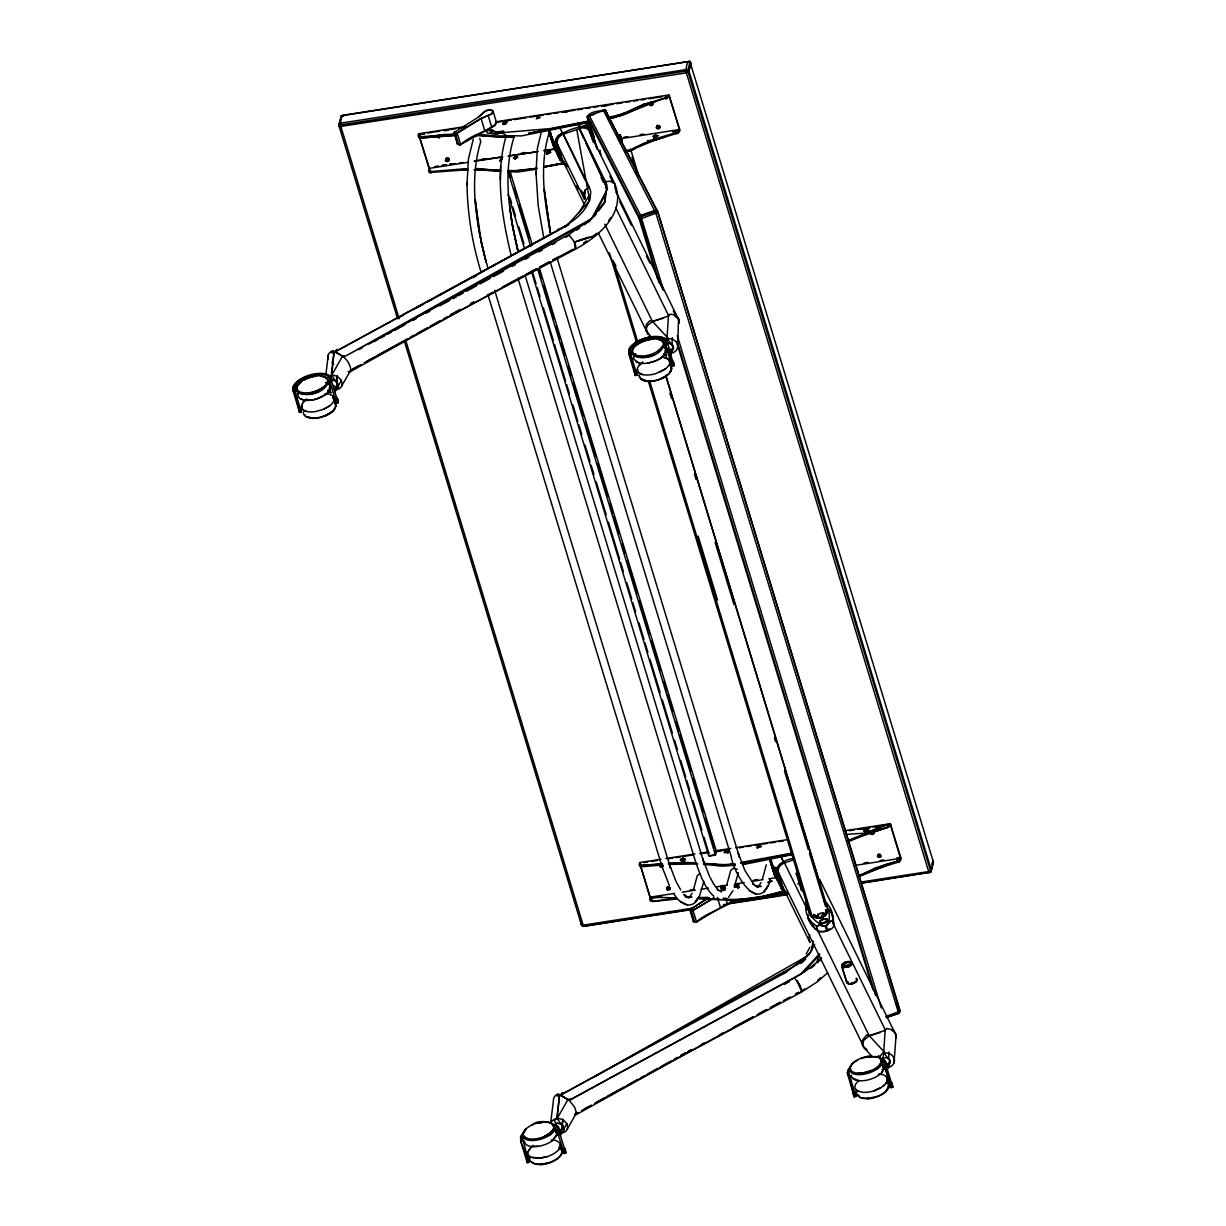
<?xml version="1.0" encoding="UTF-8"?>
<svg xmlns="http://www.w3.org/2000/svg" width="1226" height="1226" viewBox="0 0 1226 1226"><rect width="100%" height="100%" fill="white"/><g stroke="black" fill="none" stroke-linecap="round" stroke-linejoin="round"><path stroke-width="1.5" d="M564.818 1148.333L565.768 1153.022L564.037 1153.513L557.539 1132.088L557.569 1126.173L553.324 1124.165M481.159 272.387C472.163 243.361 467.29 213.002 466.999 182.597M510.981 254.793C501.863 216.236 494.875 174.782 506.154 135.948M543.869 238.58L538.199 205.784L535.961 171.855M466.953 185.187L468.424 159.073L473.221 139.35M500.377 179.977L500.622 166.031M535.915 174.444L537.386 148.315L541.708 130.416M805.926 904.65L806.754 900.451L805.926 904.65A89.544 42.741 -16.9 0 0 811.888 922.366L816.547 926.335L817.957 930.963A8.26 3.939 -16.9 0 0 826.707 930.963L827.734 930.611A8.26 3.939 -16.9 0 0 832.852 927.546L833.956 925.461L832.01 913.462M301.811 381.378L297.121 385.96L296.263 389.776C303.833 399.691 327.204 392.78 328.629 380.275L327.235 378.252M645.887 340.598A16.873 8.061 -16.9 0 0 632.003 351.034L631.972 352.873C639.558 362.789 662.914 355.892 664.354 343.372L662.944 341.349M605.184 202.229L605.491 193.218M605.659 187.823L605.843 182.413L579.53 128.378M676.568 899.087L652.661 901.478L650.424 898.505L639.528 862.583L641.765 865.556L662.025 864.79M856.315 981.49L852.239 983.819L849.342 984.034A4.827 2.299 -16.9 0 1 847.81 981.474L846.614 981.72L841.664 966.18C842.139 962.425 847.886 960.51 851.12 962.226L851.196 963.851L846.967 966.44L842.385 965.889L842.538 964.096A4.827 2.299 -16.9 0 1 849.986 961.644A4.827 2.299 -16.9 0 1 848.959 965.705M336.047 380.903L332.031 379.83L336.047 380.903L337.456 382.926L336.552 386.313M856.407 1090.788A18.605 8.873 -16.9 0 0 855.288 1093.883L855.932 1096.534L854.139 1096.81L848.79 1072.443A18.605 8.873 -16.9 0 1 849.664 1069.762L849.955 1067.126L853.158 1063.141M555.332 1124.089L557.524 1123.077L562.167 1124.748L562.949 1126.173L562.014 1129.59A4.475 3.77 15 0 1 557.968 1130.556M850.813 1068.643L847.166 1072.459L854.139 1096.81L854.384 1091.661M889.769 1062.574L889.877 1060.321L887.088 1057.502L882.26 1058.222M556.803 142.89L584.48 199.271L584.986 190.168L589.338 187.134L562.596 132.577M677.702 347.081L678.514 318.561L673.457 314.638L670.086 314.239L668.461 316.017L667.036 337.656L664.768 340M596.924 148.99L587.484 117.834C587.56 111.275 600.433 111.106 605.184 110.003L657.703 211.623L900.007 1010.331L898.612 1013.381L886.168 1017.733M671.909 344.92L672.384 337.717M888.605 1059.218L889.08 1052M338.882 125.542L340.828 126.431L686.376 72.84L688.981 71.246L691.096 63.384L689.15 62.495C687.372 59.262 685.349 70.234 686.376 72.84L928.68 871.548L929.216 872.743L930.886 871.87L933.4 862.077L689.824 61.331L341.395 115.765L338.882 125.542L397.561 318.729M339.204 126.385L338.989 123.949L340.552 123.182L686.1 69.591L688.981 71.246L931.3 869.954L931.178 871.548L929.63 872.314L861.648 882.858M894.03 1062.835L896.053 1035.526M931.837 863.012L933.369 862.598L933.093 861.234L933.293 863.671L931.729 864.453M296.294 387.937L297.014 391.401M632.018 351.034L632.723 354.498M332.675 397.837L336.445 403.308L338.161 402.818L337.763 398.894L333.579 396.611M335.663 389.745L338.514 387.615L338.284 384.903L331.71 375.202L333.993 352.414L332.813 350.575A8.613 7.402 6.8 0 0 328.139 359.003M336.675 383.983L337.441 376.397M561.156 1133.008L564.006 1130.862L563.776 1128.165L557.202 1118.464L559.485 1095.676L558.32 1093.822A8.613 7.402 6.8 0 0 553.386 1100.963L550.643 1122.847M562.167 1127.246L562.918 1119.645M331.265 375.279L333.993 352.414L337.763 349.609A8.613 3.004 61.4 0 0 335.832 351.096M336.506 382.727L337.334 375.692M562.198 1124.211L562.826 1118.94M325.794 375.309L328.277 354.881M309.994 392.872C309.688 393.761 322.024 389.148 324.675 386.052M645.704 355.969L645.857 357.103L645.734 355.693M303.466 411.89A16.873 8.046 -16.9 0 0 305.933 416.595L312.048 418.081A16.873 8.046 -16.9 0 0 325.978 415.216C330.407 413.101 337.748 408.948 335.372 403.032M523.962 1138.172L522.628 1134.295L526.23 1128.993A16.873 8.061 -16.9 0 0 528.237 1140.119A16.873 8.061 -16.9 0 0 550.98 1134.157C564.358 1122.801 539.011 1117.744 532.161 1124.886M639.42 377.378L639.175 375.003L640.508 378.88L647.757 381.179A16.873 8.046 -16.9 0 0 661.703 378.313C666.3 376.382 674.79 370.819 670.27 365.21M849.495 1069.67L849.802 1070.819A16.873 8.061 -16.9 0 0 861.48 1074.528A16.873 8.061 -16.9 0 0 877.908 1068.306C883.624 1065.302 883.118 1056.368 875.594 1056.597M873.923 832.745L871.318 834.308L870.429 833.282L871.717 831.473L873.923 832.745L873.77 833.879L871.318 834.308L870.797 831.427M670.055 888.62L669.886 889.754L667.434 890.183L666.729 888.022L669.365 886.873L670.055 888.62L666.561 889.157L667.848 887.348L670.055 888.62L666.913 887.302L667.634 889.463M529.479 1156.654A18.605 8.873 -16.9 0 0 528.988 1162.401L527.211 1162.677L520.713 1141.237L521.632 1134.954L524.483 1131.813M813.068 940.863L811.321 951.33L800.471 962.716L560.512 1095.109L559.056 1094.665M449.145 159.135L447.873 160.943L446.938 157.863L449.145 159.135L448.946 160.33L446.264 161.372L445.467 160.391L446.739 158.583L448.961 159.855L447.674 161.648L445.467 160.391L448.762 161.05L449.145 159.135L446.938 157.863L445.651 159.671L446.938 157.863L448.348 158.154M659.067 126.155L659.849 127.627L657.182 128.669L656.37 127.688L657.657 125.88L659.864 127.136L658.577 128.945L656.37 127.688L659.665 128.332L659.251 125.435M587.484 117.834L587.407 115.934L587.484 117.834L638.976 218.167L656.216 274.946M656.768 125.772L656.569 126.968L657.841 125.159L658.776 128.224L660.063 126.431M885.846 1016.477L899.853 1011.297L896.528 1003.527M801.252 889.647L802.923 891.287L801.268 889.877L796.348 873.663L797.498 871.502A5.517 2.636 -16.9 0 0 799.459 875.226M819.504 953.859L800.716 974.103L569.247 1100.335L574.703 1107.354L576.312 1112.672L575.101 1115.277L686.177 1053.563L800.854 992.462L801.344 989.78L799.98 985.306L794.31 977.827L569.247 1100.335L560.512 1095.109L567.914 1099.553L569.753 1098.894M618.134 137.435L620.402 135.519L617.536 134.875M724.796 851.166L727.83 850.66L727.815 853.465M771.767 881.05L769.943 880.222L771.767 881.05L767.92 882.459L771.767 881.05L769.943 880.222M882.843 1058.007L883.977 1052.628L887.639 1058.115M341.395 115.765L339.296 123.964M933.4 862.077L930.886 871.87L688.169 72.273L686.1 69.591M547.194 152.055L546.827 153.694L550.673 152.285L547.194 152.055L546.735 154.108L548.834 151.457L550.673 152.285L548.221 153.786L546.382 152.944M757.377 847.702L757.745 846.063L759.4 845.465L761.223 846.292L757.377 847.702L761.223 846.292L757.745 846.063L757.285 848.116L759.4 845.465L761.131 846.706M588.909 201.11L589.737 197.555M817.037 962.441L818.677 955.33M864.238 831.534L864.744 829.404L868.023 828.868L867.977 831.78L864.238 831.534L866.521 828.761L868.376 830.017L866.521 828.761L863.886 830.37L865.847 831.274L868.498 829.665L864.698 832.331M777.008 879.67L780.318 880.912L777.897 880.375L775.675 877.341C774.388 866.154 783.399 859.533 794.065 858.369M671.005 369.378L670.392 371.723A15.846 7.555 -16.9 0 1 655.695 380.75A15.846 7.555 -16.9 0 1 640.968 378.482L644.953 380.979M663.864 347.081L664.354 343.372M888.651 1088.029L889.31 1085.485L888.206 1082.742L889.141 1086.742L885.31 1091.891A16.873 8.046 -16.9 0 1 875.287 1096.979L867.165 1098.373A16.873 8.046 -16.9 0 1 857.939 1095.906L857.51 1095.431A16.873 8.046 -16.9 0 1 856.805 1091.968M303.174 402.496L306.914 399.109C301.366 401.408 299.037 410.603 306.822 411.476M328.139 383.983L328.629 380.275M514.169 136.438C502.461 174.184 509.311 214.688 518.2 252.326L511.901 222.442L509.74 206.412L512.545 226.35L518.2 251.958M549.723 130.906C539.057 163.977 544.083 199.516 550.428 232.94L544.206 189.141L550.505 232.925M529.877 1157.834A16.873 8.046 -16.9 0 0 530.597 1161.298L531.011 1161.773A16.873 8.046 -16.9 0 0 540.237 1164.225L548.359 1162.83A16.873 8.046 -16.9 0 0 558.382 1157.758C561.186 1155.674 564.159 1150.969 560.803 1148.149A16.873 8.046 -16.9 0 0 558.903 1147.03M680.706 860.744L684.568 861.311L685.15 859.12L683.035 858.154L681.135 858.859M335.112 391.692L337.456 382.926M670.821 354.789L673.181 346.023L671.771 344L667.756 342.928L671.771 344M559.73 1134.448L562.949 1126.173L560.159 1123.368M714.865 854.859L715.632 851.993M531.471 271.467L708.843 856.131L715.432 855.12L716.398 851.534L539.578 268.693M866.2 832.423L866.874 829.925L868.851 830.814M848.3 840.73L886.873 827.795L890.367 824.73L875.303 827.06M886.659 1068.582L889.877 1060.321L887.088 1057.502M336.016 405.239L334.468 409.116M671.741 368.336L670.193 372.214M555.179 1127.629L553.631 1131.521L550.152 1134.786M693.487 889.708L697.333 875.548L700.092 873.387M703.893 881.417L699.556 895.884L695.065 902.535C687.525 909.125 678.162 901.064 674.193 894.367M726.895 884.498L730.742 870.353L733.5 868.177M734.405 886.904L738.282 872.636M762.449 878.965L766.296 864.805M882.107 1061.777L880.559 1065.655L877.08 1068.934M562.014 1129.59L562.949 1126.173M738.067 885.325L737.454 887.348L734.527 886.827L738.067 885.325L734.527 886.827M827.09 911.608L826.263 914.703L821.727 917.324M797.666 871.18L796.977 873.295L799.214 874.276A4.827 2.299 -16.9 0 1 797.207 871.701M620.555 136.301L618.302 138.017M620.739 136.883L619.866 137.94A2.406 1.149 -16.9 0 0 619.85 136.423M620.908 137.465L620.05 138.523M851.702 964.847L852.269 963.192L851.105 962.027A5.502 2.636 -16.9 0 0 847.733 961.812M812.164 947.698L813.39 944.204M302.025 404.35L301.719 407.844M662.071 357.164L666.178 351.801A16.888 8.061 -16.9 0 0 665.289 347.862L666.132 349.272C666.162 358.222 654.945 361.532 647.68 363.095A16.888 8.061 -16.9 0 1 639.007 362.988L633.934 359.356A16.888 8.061 -16.9 0 1 635.666 353.64M769.959 881.356C757.591 915.485 733.209 872.161 731.11 856.177L550.122 261.644M561.723 1153.881L562.198 1150.172L561.278 1148.609M584.986 190.168L583.132 194.796L584.48 199.271M585.231 192.038L584.143 194.75L585.338 198.689L581.231 190.214M809.85 934.963L808.624 938.059L809.972 942.533L778.112 877.601M846.614 981.72L841.695 965.506L842.691 964.034A5.502 2.636 -16.9 0 1 846.86 961.996M671.664 352.812L673.687 347.954L667.266 338.33M888.36 1067.095L890.398 1062.237M822.569 917.033L824.684 915.96C824.914 910.32 815.351 913.6 818.799 917.983L821.313 917.355M329.579 384.765A16.888 8.061 -16.9 0 1 330.468 388.703L326.361 394.067L316.952 398.833A16.888 8.061 -16.9 0 1 303.297 399.891M551.639 1141.222L556.88 1135.031A16.888 8.061 -16.9 0 0 555.991 1131.077L556.88 1135.031L551.639 1141.222A16.888 8.061 -16.9 0 1 538.367 1146.325L532.222 1146.586L538.383 1146.31M882.322 1064.643L883.808 1069.164L881.586 1072.827A16.888 8.061 -16.9 0 1 873.433 1078.144L870.307 1079.278A16.888 8.061 -16.9 0 1 859.135 1080.734L852.407 1078.114M551.424 1139.981A16.888 8.061 -16.9 0 1 556.389 1140.762L559.516 1142.663A16.888 8.061 -16.9 0 1 546.888 1156.731L538.658 1158.218L532.115 1157.467A16.888 8.061 -16.9 0 1 528.084 1151.628L531.272 1147.046M348.153 371.57L349.609 372.03L350.835 369.424C349.471 360.337 341.732 354.329 333.564 351.402M841.695 965.506L842.691 964.034M297.336 385.945L297.734 385.163M724.704 889.233L721.041 890.122L721.547 890.98L725.639 888.206L723.524 887.241L725.486 888.513M826.906 911.025L826.554 909.876L825.696 912.634L821.359 915.546M637.106 375.294L630.608 353.87L628.831 354.145L629.75 347.847L631.773 347.157A18.605 8.873 -16.9 0 1 641.765 340.246L650.868 337.717L658.99 337.671L663.496 339.265A18.605 8.873 -16.9 0 1 665.657 344.981L673.871 365.915L666.975 340.567L665.687 339.066A20.321 9.701 -16.9 0 0 646.347 337.809A20.321 9.701 -16.9 0 0 629.076 348.981L628.831 354.145L635.329 375.57L635.129 371.509L637.106 375.294L636.478 372.643L637.842 370.068M593.614 216.236L606.027 193.141M899.853 1011.297L657.703 211.623L656.692 210.32L654.853 210.397L640.616 215.362L639.803 216.895L659.389 282.854M540.038 1164.562L544.129 1164.225L540.237 1164.225M858.782 1095.998A15.846 7.555 -16.9 0 1 858.2 1095.002L859.058 1096.305C860.162 1100.151 877.969 1097.76 867.165 1098.373M524.115 1136.364L524.697 1136.977A15.846 7.555 -16.9 0 1 538.735 1122.648L541.218 1122.587L537.616 1123.338A16.873 8.061 -16.9 0 1 547.394 1122.296M871.257 1070.574L863.319 1072.873L855.978 1072.934A15.846 7.555 -16.9 0 1 851.089 1065.333A15.846 7.555 -16.9 0 1 865.663 1056.781L871.119 1056.49M668.262 350.406L672.262 349.41L673.181 346.023M806.156 954.073L809.88 947.33M814.662 944.403L809.114 954.242L785.56 972.601L559.485 1095.676L556.696 1095.829M328.89 377.332L331.71 375.202L342.437 356.291L344.245 355.647M341.456 380.229L336.108 389.684A8.613 6.758 29.5 0 0 341.809 381.976A8.613 6.758 29.5 0 0 331.71 375.202M556.068 1123.69L554.382 1120.595L557.202 1118.464L567.914 1099.553M563.378 1129.79L566.948 1123.491M341.748 385.945L350.253 370.972M567.224 1129.238L576.772 1112.426M578.764 213.186L589.078 195.44M453.911 132.653L478.309 117.221L482.829 113.098A5.517 2.636 -16.9 0 1 490.768 109.957A5.517 2.636 -16.9 0 1 491.503 114.033L481.098 118.493L456.746 133.297L453.911 132.653L457.191 133.082L481.098 118.493L491.503 114.033L493.128 111.382L489.956 109.911L486.017 110.754L478.309 117.221M713.762 897.861L693.042 910.504L689.763 910.075L707.111 898.489M732.964 890.674L728.474 897.325M528.1 1151.628L530.337 1147.965A16.888 8.061 -16.9 0 1 533.325 1145.421M881.586 1072.827L883.808 1069.164A16.888 8.061 -16.9 0 0 882.919 1065.225M886.444 1076.796L887.333 1080.75L885.095 1084.412L880.958 1087.677L873.816 1090.864L880.958 1087.677M608.571 220.864L610.548 217.738M300.937 407.737L299.098 410.603L301.397 412.197A18.605 8.873 -16.9 0 1 301.872 406.45M879.379 1056.95L883.731 1051.939L885.172 1030.315L886.796 1028.522L891.808 1029.595A8.613 7.448 3.7 0 1 895.654 1038.407M688.874 898.122L692.108 893.325M761.07 882.567L757.837 887.363L758.94 885.754L756.473 886.842M696.169 900.911L695.065 902.535L696.874 900.39M813.436 916.312L814.493 917.278L821.405 917.431L824.684 915.96L827.243 912.205M826.585 909.983L825.389 910.152L826.355 910.274L826.217 914.366L824.684 915.96M333.242 410.679L334.683 408.626M800.992 885.463L798.233 883.946L799.367 882.337M649.336 104.517L650.148 105.497L651.742 105.068L653.029 103.26L652.217 102.264M668.032 886.628L666.76 888.436L670.239 887.9M878.935 853.924L877.663 855.733L878.536 856.759M505.342 121.803L503.242 124.454L506.369 123.535L506.736 121.895L503.702 122.401L503.242 124.454L505.802 123.519M514.598 158.323L515.885 156.56L517.724 157.388L515.272 158.89L513.433 158.062L517.28 156.652L515.272 158.89L513.433 158.062M725.148 852.331L726.436 850.568L728.183 851.825L725.623 852.76M886.153 1091.401L888.528 1085.945M777.192 867.579L779.767 864.192L783.567 861.985L781.131 857.02M843.166 964.663L848.085 962.058L850.415 963.544L848.99 965.092L842.385 965.889L844.591 963.115L848.085 962.058A3.785 1.808 -16.9 0 1 850.415 963.008A3.785 1.808 -16.9 0 1 848.99 965.092L845.496 966.149A3.785 1.808 -16.9 0 1 843.166 964.663M594.074 216.65L596.296 213.768M598.518 210.872L604.081 203.669M662.454 346.636L658.331 350.82M297.121 385.96L300.109 382.635M655.971 134.753L653.673 137.527L655.649 138.415L656.324 135.902L653.673 137.527L654.194 135.396L657.948 135.642L654.148 138.323L653.335 136.362L657.948 135.642L655.297 137.266L653.335 136.362L655.297 137.266M887.701 1016.844L898.612 1013.381L898.29 1012.14L655.987 213.431L603.1 109.819L603.422 111.06L604.479 109.742L606.196 111.305L607.866 116.807M341.809 116.654L340.981 117.681L341.104 116.087L342.667 115.321L689.824 61.331L691.096 63.384M931.3 869.954L928.68 871.548L860.713 882.092M621.015 140.638L621.505 139.641M850.262 983.865L855.242 982.241L856.959 980.57L856.882 978.823A5.517 2.636 -16.9 0 0 856.024 978.241M575.653 1113.361L574.856 1114.327L578.166 1112.488M681.487 860.008L683.035 858.154L684.982 859.426M824.408 901.049L826.585 903.102A89.544 42.741 -16.9 0 1 832.546 920.833L829.818 921.875L825.297 926.335L819.412 925.232C812.562 928.772 820.853 922.519 832.546 920.818L833.956 925.461M692.659 908.144L583.147 925.14L582.289 926.151L581.185 924.251L583.683 926.32L691.311 909.631M807.811 906.535L808.976 911.638A86.785 41.423 -16.9 0 0 820.209 924.128L819.428 925.232L826.324 925.982L829.818 921.875M678.422 132.898L679.235 130.416L676.323 133.787L678.422 132.898L654.561 140.316L626.578 151.917L634.746 149.143L634.394 147.994L643.941 143.35L665.304 136.714L654.561 140.316L647.282 140.576M899.532 861.679L900.344 859.181L897.417 862.552L899.532 861.679L875.655 869.096L858.828 876.544M499.595 160.208L500.101 161.05L502.43 158.476L500.53 159.165M621.03 142.323L621.49 140.3M685.15 859.12L682.315 860.851M714.16 854.476L715.095 853.449M728.275 851.411L724.428 852.806M803.49 972.279L819.765 954.732M652.063 915.362L583.683 926.32L583.147 925.14L405.852 340.767M929.63 872.314L861.25 883.287M663.051 865.862L661.749 867.257L659.527 865.985M873.954 833.159L872.651 834.538L870.598 832.148M638.899 365.593L642.639 362.206L638.899 365.593A16.888 8.061 -16.9 0 0 640.432 373.869A16.888 8.061 -16.9 0 0 656.171 373.516L665.595 368.75M527.211 1162.677L526.736 1159.75L529.172 1157.206M856.162 981.551L856.882 978.823M338.161 402.818L331.664 381.393A20.321 9.701 -16.9 0 0 320.967 373.363A20.321 9.701 -16.9 0 0 298.133 380.596L292.907 386.972L293.106 391.033L299.619 412.472A20.321 9.701 -16.9 0 1 300.247 406.634M827.673 972.831L817.037 981.995L800.854 992.462M665.519 96.547L669.273 95.965L679.465 129.558L675.97 132.623L654.209 139.166L630.639 149.603L625.153 150.691M890.367 824.73L900.574 858.323L897.064 861.388L859.028 876.375M737.807 888.498L739.171 887.317M672.813 131.979L679.771 130.891L679.817 129.833L668.875 94.984L665.427 97.865L643.665 104.409L620.095 114.861L609.107 117.022M298.133 380.596L294.025 384.749L292.6 389.163L294.899 390.757L301.397 412.197L300.768 409.53M592.495 236.664L596.526 233.4M817.757 980.095L820.562 977.842M615.667 207.638L668.737 315.925L652.493 321.519L647.389 325.61L646.332 328.691L647.941 334.024L650.5 335.863M832.715 922.626L885.448 1030.223L869.203 1035.801L864.1 1039.909A8.613 7.54 -26.1 0 0 867.196 1050.146M620.218 139.105L621.092 138.032L620.249 135.167A2.759 1.318 -16.9 0 0 617.153 134.983M620.402 139.687L621.153 138.492M620.571 140.254L621.337 139.074M620.923 141.419L621.797 140.362L620.264 139.902M621.092 142.001C622.9 140.959 621.705 137.266 619.559 137.588M329.871 405.653L323.603 409.269L315.48 411.584A16.888 8.061 -16.9 0 1 302.546 409.254M554.489 1125.253L557.524 1123.077M589.829 127.611L589.461 128.607L585.262 126.707L580.373 127.029L578.228 122.677M594.533 114.171L589.2 116.026L588.878 114.784L640.616 215.362L639.083 216.466L638.976 218.167L641.75 218.397L657.534 212.588L654.853 210.397M898.382 1013.12L899.915 1012.032L898.29 1012.14M455.321 134.078L420.671 136.791L418.434 133.818L429.131 167.395M845.833 834.385L864.759 833.174L890.275 823.535L900.666 857.326L900.865 859.671L897.386 860.208M578.779 127.289L607.529 188.973L591.576 218.657L343.755 357.088L568.818 234.564L591.576 218.657L604.924 201.355L606.931 185.141L605.583 181.555L610.778 181.279L614.824 183.885C626.747 212.972 598.288 236.817 575.362 249.2L460.685 310.316L349.609 372.03M576.664 230.136L579.699 228.021M584.25 224.833L590.334 220.588M641.765 340.246L631.773 347.157L629.98 351.203L635.329 375.57M583.622 242.917L586.641 240.848M738.573 886.582L737.454 887.348L735.232 886L739.14 886.934M564.925 227.224L567.975 225.232M829.542 928.772L825.328 931.377L818.646 931.346L815.229 928.848L808.072 918.289L807.781 914.688M454.402 131.81L457.421 144.239L460.7 144.668C470.523 134.783 487.412 132.147 496.637 122.968L493.128 111.382M331.94 411.951L325.687 415.767L319.833 417.683A15.846 7.555 -16.9 0 1 307.68 417.33M709.379 897.57L690.253 909.232L693.334 919.377M693.441 921.078L696.567 922.09C706.283 912.159 723.325 909.585 732.504 900.405L731.508 902.52L722.053 906.627L696.123 922.304L693.257 921.385M663.021 865.449L660.416 867.012L659.695 864.851M662.868 866.583L661.749 867.257L659.726 865.265M331.204 352.567L333.993 352.414L560.083 229.339C574.136 220.619 590.595 209.845 590.687 191.333L589.338 187.134M801.85 990.669L804.884 988.861M714.007 897.922L692.062 910.857L689.763 910.075M594.38 140.837C593.721 117.65 570.427 128.868 558.673 135.412C551.041 142.201 558.136 162.889 566.627 165.479M561.968 132.193L562.458 133.205L558.673 135.412L556.098 138.814L555.255 142.752L560.205 160.07L554.566 148.561L549.555 129.205L555.163 149.909L556.788 151.61M650.332 104.777L652.83 104.455M593.966 1077.148L603.912 1071.493M607.238 1069.608L806.386 956.587M325.978 415.216L330.989 412.396M661.703 378.313L666.699 375.493M358.988 349.594L362.314 347.74M368.965 344.016L590.181 220.465M351.019 370.145L360.965 364.628M364.291 362.789L374.221 357.272M377.547 355.433L407.384 338.882M410.695 337.027L414.005 335.188M417.33 333.349L427.261 327.832M430.587 325.993L440.532 320.476M443.843 318.637L447.153 316.798M450.478 314.959L460.424 309.442L450.34 314.929M581.492 1110.649L591.438 1105.116M594.748 1103.277L604.694 1097.76M608.004 1095.921L624.586 1086.726M627.896 1084.887L637.842 1079.37M641.152 1077.531L644.478 1075.692M647.788 1073.853L657.734 1068.336M661.044 1066.497L670.99 1060.98M674.3 1059.126L677.626 1057.287M680.936 1055.448L685.901 1052.69L680.874 1055.433M459.719 145.02L495.028 125.604L496.101 122.171M400.412 316.875L403.752 315.036M413.775 309.519L423.782 304.002M427.123 302.163L510.629 256.203M513.97 254.364L530.659 245.169M534 243.33L544.022 237.813M547.363 235.974L550.704 234.135M560.726 228.618L569.079 224.021M335.02 351.862L567.332 225.017L589.721 200.65L576.818 129.895M473.006 277.75L476.362 275.927M374.252 341.502L377.608 339.663M380.979 337.84L384.336 336.016M387.692 334.192L391.048 332.353M394.404 330.53L404.488 325.043M412.886 320.476L416.242 318.637M426.326 313.151L429.682 311.327M439.751 305.841L449.835 300.355M453.191 298.531L456.547 296.692M458.233 295.788L463.275 293.045M466.631 291.206L476.699 285.719M480.071 283.896L490.139 278.409M493.496 276.586L503.58 271.099M511.978 266.517L515.334 264.693M525.418 259.207L528.774 257.383M538.842 251.897L542.214 250.073M552.282 244.587L555.639 242.748M565.722 237.262L569.079 235.438M470.34 303.925L473.696 302.102M473.849 302.132L470.493 303.956L473.88 302.255M353.18 368.827L358.222 366.084M366.605 361.501L536.268 269.168M549.692 261.843L539.363 267.283L549.6 261.797M552.788 259.973L558.091 257.276M784.211 984.126L789.237 981.382M784.502 984.172L789.529 981.428M585.4 1108.427L588.756 1106.588M597.154 1102.021L753.346 1016.998M756.718 1015.159L766.786 1009.672M780.226 1002.362L770.143 1007.849L780.134 1002.362M798.708 992.309L795.337 994.133L798.647 992.462M323.603 409.269L328.737 406.496A16.888 8.061 -16.9 0 0 325.013 393.669M659.327 372.367L664.446 369.593A16.888 8.061 -16.9 0 0 663.45 356.996M798.233 883.946L799.628 883.21M489.021 294.163L492.392 292.355M502.491 286.976L522.674 276.187M526.046 274.379L536.145 268.984M552.972 260.004L573.155 249.215M701.057 1044.598L704.414 1042.805M719.555 1034.713L722.926 1032.92M733.025 1027.526L753.208 1016.737M758.266 1014.04L766.679 1009.55M783.506 1000.554L790.234 996.968M526.322 1137.989A15.846 7.555 -16.9 0 0 544.329 1136.441L550.076 1133.039L553.11 1129.682L553.876 1127.537L552.834 1124.334L551.21 1123.169M544.329 1136.441L550.076 1133.039L553.11 1129.682A15.846 7.555 -16.9 0 0 552.834 1124.334L549.784 1122.587A15.846 7.555 -16.9 0 0 540.804 1122.25M859.089 876.253L875.303 867.931L897.064 861.388L886.046 864.33L858.598 875.563M329.978 375.968L331.664 381.393L329.947 381.884A18.605 8.873 -16.9 0 0 315.143 374.62L306.04 377.148L296.983 382.987L294.899 390.757L299.619 412.472M848.131 840.454L875.502 829.573L886.873 827.795L889.8 824.424L890.137 825.588M670.04 350.452L672.262 349.41M848.285 841.787L865.112 834.339L888.973 826.922M687.51 897.585L689.977 896.497M590.978 123.305L587.499 124.577L584.388 123.09M536.651 117.298L540.13 117.527L536.283 118.937M514.246 157.158L515.885 156.56M588.419 237.216L578.841 240.495M535.501 169.372L517.77 172.008L507.687 171.548M851.534 983.451L854.261 982.47M580.373 127.029L589.875 123.765M592.51 139.534L590.472 132.837A8.613 7.54 -26.1 0 0 580.159 128.393L563.255 134.216A8.613 7.54 -26.1 0 0 557.34 144.254L561.906 159.319L564.435 162.813L562.443 160.575L557.34 144.254M794.494 859.487L784.364 862.981A8.613 7.54 -26.1 0 0 778.433 873.019L783 888.084A8.613 7.54 -26.1 0 0 786.939 892.39M825.481 904.359A86.801 41.423 -16.9 0 1 828.837 921.155L825.221 922.366L827.55 919.515L826.86 918.902L821.267 919.761A4.138 1.977 -16.9 0 0 819.75 922.197L821.527 923.071L826.033 921.952L827.274 919.163L823.627 918.826L819.658 921.783L820.868 922.963L824.531 922.642M852.269 963.192A5.502 2.636 -16.9 0 1 848.806 966.808L843.779 967.59L841.664 966.18M880.268 854.17L877.663 855.733L877.816 854.599L880.958 855.901L880.804 857.035L878.352 857.48M649.474 334.667L645.627 330.484L646.363 324.43L649.872 320.691L652.569 321.488L663.404 318.132M866.169 1048.966A8.613 7.387 -41.8 0 1 862.384 1040.384L866.583 1034.974L869.28 1035.786L880.099 1032.43M574.488 242.058L575.852 246.533L575.362 249.2L574.488 242.058L592.403 236.557L574.488 242.058L568.818 234.564M848.806 966.824L842.339 967.084M667.373 344.491L665.657 344.981L663.496 339.265L656.155 337.395L650.868 337.717M553.34 1126.479L557.539 1132.088L559.255 1131.598L565.768 1153.022L565.355 1149.099M884.467 1066.222L886.183 1065.731L892.697 1087.155L890.98 1087.646L884.467 1066.222A18.605 8.873 -16.9 0 0 881.387 1060L884.237 1062.513L884.467 1066.222L892.697 1087.155L892.283 1083.248L890.995 1081.73L892.697 1087.155M780.533 891.746L753.04 899.44L738.864 900.773L727.11 900.236L752.687 898.275L782.111 892.084M780.564 891.9C754.113 903.118 725.823 900.344 698.069 898.443M617.107 134.86L619.912 135.09M647.68 363.095L652.676 361.931A16.888 8.061 -16.9 0 0 662.071 357.164M546.888 1156.731L541.892 1157.896L532.115 1157.467M548.359 1162.83L544.053 1164.363M875.287 1096.979L870.981 1098.511M864.545 1057.486L867.809 1056.245M537.111 168.345L507.916 171.364M544.467 166.797L561.018 163.319M590.549 122.018L521.402 135.917L506.246 135.642M609.245 118.263L620.448 116.01L644.018 105.574L669.044 96.823L668.691 95.659L665.779 99.03L669.044 96.823L665.626 97.145M792.961 854.537L742.496 864.682L749.592 862.093L792.257 853.618M784.809 893.049L753.04 899.44L760.135 896.85L738.512 899.608L723.478 899.194M563.148 163.288L544.605 166.981L563.025 163.702M588.955 120.991L550.459 128.561L502.139 132.653L496.622 134.201L490.446 133.036M625.49 151.825L630.992 150.767M589.706 122.064L528.498 133.327L588.771 121.481M608.51 118.57L616.034 117.16L608.77 118.309M733.592 863.824L716.566 865.479L735.416 865.341M741.086 862.445L791.644 853.173M792.027 854.323L740.581 863.242M603.422 111.06L605.246 110.738M517.617 171.012L508.177 171.64M543.9 166.598L562.657 163.441M418.434 133.818L465.512 126.523M495.641 121.849L668.875 94.984M419.108 134.37L424.319 133.573M427.797 133.021L433.023 132.224M434.908 131.918L439.827 131.167M443.582 130.584L448.164 129.864M451.122 129.404L455.735 128.699M458.647 128.24L463.305 127.519M498.2 122.11L503.84 121.236M506.828 120.776L511.38 120.071M514.384 119.596L526.444 117.727M530.214 117.144L543.394 115.106M546.566 114.616L550.918 113.926M554.121 113.436L558.458 112.761M561.692 112.256L574.948 110.202M577.293 109.85L582.519 109.037M586.304 108.455L590.472 107.796M593.874 107.275L597.997 106.631M601.43 106.095L613.061 104.302M616.831 103.72L622.486 102.831M626.042 102.279L630.011 101.666M633.612 101.114L637.551 100.501M641.167 99.934L645.075 99.337M648.738 98.77L662.025 96.701M665.779 96.118L669.565 95.536M466.125 168.636L431.215 171.548L429.023 168.406L418.832 134.799L424.502 133.925M445.191 130.707L448.961 130.125M563.822 112.317L567.592 111.735M603.376 106.187L607.131 105.605M617.72 135.458L619.513 135.258A2.406 1.149 -16.9 0 1 618.977 137.235M442.31 165.341L446.157 164.759M449.835 164.177L453.727 163.579M481.849 159.211L485.619 158.629M521.402 153.081L525.157 152.499M624.034 137.174L627.819 136.576M640.033 134.691L643.803 134.109M429.023 168.406L468.562 162.261M474.217 161.388L502.461 157.005M508.116 156.131L538.245 151.457M543.884 150.583L555.194 148.836M621.092 138.615L679.465 129.558M293.106 391.033L294.899 390.757A18.605 8.873 -16.9 0 1 306.04 377.148M639.528 862.583L660.983 859.257M665.887 858.507L694.943 854.001M699.785 853.25L708.153 851.947M714.85 850.905L730.788 848.438M735.554 847.702L788.287 839.519M844.775 830.753L889.969 823.749M643.681 862.598L647.742 861.97M651.496 861.388L657.151 860.514M667.327 858.936L672.982 858.062M675.986 857.587L680.537 856.882M683.51 856.422L692.935 854.966M700.46 853.802L708.827 852.499M715.524 851.457L727.692 849.572M739.017 847.825L743.768 847.074M746.557 846.645L751.308 845.909M755.078 845.327L759.768 844.607M762.603 844.162L767.323 843.427M770.143 842.998L775.782 842.109M778.633 841.68L783.322 840.944M849.22 830.722L854.093 829.971M857.878 829.389L869.939 827.519M872.973 827.044L890.658 824.301M717.133 851.595L720.903 851.013M724.658 850.43L728.428 849.848M756.672 845.465L760.442 844.883M860.238 829.404L869.663 827.948M709.593 855.671L713.118 855.135M870.629 832.561L874.123 832.025M689.962 889.999L693.747 889.417M753.791 880.099L757.561 879.517M864.054 862.997L867.839 862.414M879.962 860.529L883.716 859.947M896.911 857.909L900.666 857.326M662.316 865.035L642.117 866.721L639.926 863.564L650.117 897.171L674.591 893.371M682.131 892.206L695.311 890.153M700.965 889.279L708.49 888.114M716.03 886.95L727.325 885.187M734.849 884.023L744.274 882.567M751.799 881.402L763.108 879.64M768.748 878.766L776.288 877.601L773.928 873.74L776.181 877.51M855.38 865.341L900.574 858.323M650.424 898.505L661.764 896.742M734.144 885.524L739.232 884.728M730.42 902.29L749.301 899.363M753.086 898.781L787.061 893.509M655.833 914.765L691.709 909.202M727.585 903.639L778.571 895.731M782.341 895.149L788.012 894.275M723.401 904.665L787.613 894.704M520.713 1141.237L529.004 1162.401L521.632 1134.954L520.498 1137.176L520.713 1141.237L522.491 1140.962A18.605 8.873 -16.9 0 1 522.736 1135.628M652.661 901.478L676.216 897.922M885.708 1064.214L888.942 1063.739A4.475 3.77 15 0 1 885.816 1064.796M434.786 166.567L438.571 166.031M442.341 165.479L446.126 164.943M449.896 164.391L455.566 163.579M459.336 163.027L463.121 162.491M474.447 160.851L502.767 156.759M508.438 155.932L536.758 151.855M544.313 150.752L555.639 149.128M865.663 1056.781L876.713 1056.72A15.846 7.555 -16.9 0 1 878 1066.313A15.846 7.555 -16.9 0 1 859.242 1073.21M674.07 132.301L679.587 131.58M648.079 339.602L653.565 338.882M897.003 860.821L900.681 860.345M537.233 168.314L517.418 170.843L507.916 170.429M735.186 863.932L727.968 864.851L703.862 863.472M661.994 863.533L641.765 865.556L639.083 864.253L640.003 866.506L641.765 865.556L662.576 864.161M867.732 1056.383L876.713 1056.72M467.811 169.265L455.474 170.322L468.01 169.939M669.672 864.422L697.778 863.932M466.478 169.801L429.452 172.498L428.533 170.245L431.567 172.713L429.452 172.498L429.33 169.74M668.247 863.794L687.173 862.522L696.445 863.058M617.398 135.396A2.406 1.149 -16.9 0 1 618.165 135.212L620.433 135.749M669.519 864.299L677.028 863.809M735.232 865.142L722.528 865.97L703.494 864.407M698.743 897.984L707.984 897.524L698.544 897.478M455.428 135.442L421.024 137.956L418.832 134.799M756.978 886.49L760.917 886.367L756.978 886.49L752.703 883.685L754.189 884.85L744.979 870.629L738.129 852.944L739.523 857.403L556.956 257.659M689.043 897.187L685.043 896.589L691.954 897.11L688.016 897.233L683.74 894.444L685.227 895.593M827.504 922.504L824.776 922.596A4.138 1.977 -16.9 0 0 821.849 923.914M455.674 135.243L421.024 137.956L444.578 134.4L455.811 134.661M669.258 863.058L696.245 863.089M849.342 984.034L852.239 983.819A4.827 2.299 -16.9 0 0 856.392 979.605M474.018 169.847L500.56 171.012L476.975 169.678M723.034 898.306L726.773 898.352M481.588 135.197L492.975 135.396M705.149 864.085L716.214 864.33L703.509 863.533M476.393 135.136L514.077 136.837L501.434 137.205L477.098 134.86M650.117 897.171L676.445 897.892M697.134 898.459L719.708 899.087M583.147 925.14L581.507 925.094L404.228 340.721M618.165 135.212L619.513 135.258M475.627 169.05L500.315 170.107M582.794 126.584L587.56 127.412M475.504 135.473L495.457 136.714L506.874 136.086L502.139 132.653L486.952 130.201M500.101 161.05L501.71 161.158M721.195 889.831L725.056 890.398M557.922 229.185L560.083 229.339M783.414 972.448L785.56 972.601M545.677 1122.234L548.666 1122.449M817.619 914.259L818.432 914.335M815.857 916.021L818.278 916.251C812.961 915.638 812.256 912.405 815.857 916.021L816.378 917.753L818.799 917.983M476.623 168.514L500.499 170.92M813.543 916.496L816.807 916.833M648.094 380.504L808.578 909.493L812.24 916.941L821.987 917.937L828.485 911.347L665.779 375.079M662.009 356.919L668.814 359.448L671.557 369.562M651.742 105.068L652.63 105.16M688.2 61.729L690.069 61.959L687.955 69.836L685.993 71.031L339.28 125.19L340.828 126.431L399.186 318.775M582.212 925.661L584.082 925.891M755.339 886.046L758.005 886.444M647.757 381.179L641.658 379.692M312.048 418.081L305.933 416.595M619.038 135.856L620.601 136.316M619.207 136.438L620.785 136.898M619.391 137.006L620.954 137.481M814.493 917.278L816.378 917.753M653.029 103.26L650.807 101.988M321.779 376.045L326.131 377.869A15.846 7.555 -16.9 0 1 318.438 390.067A15.846 7.555 -16.9 0 1 298.117 390.634A15.846 7.555 -16.9 0 1 306.5 378.405L309.442 377.301A15.846 7.555 -16.9 0 1 321.779 376.045L326.131 377.869M330.116 389.653A16.888 8.061 -16.9 0 1 328.966 391.523L326.361 394.067A16.873 8.046 -16.9 0 1 303.312 399.891L300.385 398.741A16.873 8.046 -16.9 0 1 298.179 393.715M859.12 1080.397A16.888 8.061 -16.9 0 0 855.058 1088.305L857.25 1090.788L862.66 1092.32A16.888 8.061 -16.9 0 0 873.816 1090.879M734.757 868.56L737.27 869.326M328.17 389.883L330.744 392.611L327.955 390.68L330.744 392.611L329.227 387.615M636.095 361.839L639.022 362.988M642.531 374.574L638.286 372.352M325.319 382.543L328.246 383.677A16.873 8.046 -16.9 0 0 326.453 382.864M300.385 398.741L303.312 399.891M882.061 1069.562L882.582 1069.532M775.675 877.341L783.383 892.099L786.877 894.045M776.84 877.188L773.928 873.74L774.51 875.134L769.606 859.227L774.985 875.977M669.365 359.157L672.185 360.49A20.336 9.701 -16.9 0 1 673.886 365.915M880.253 1058.299L884.498 1060.306L886.183 1065.731A20.321 9.701 -16.9 0 0 884.498 1060.306M749.408 890.766L755.982 894.03L753.699 892.896M680.445 901.508L687.035 904.773M887.21 1081.485L890.199 1083.156L890.98 1087.646L890.199 1083.156A18.605 8.873 -16.9 0 0 888.804 1081.945M671.419 352.138L672.783 352.904A8.613 7.448 3.8 0 0 677.472 344.337A8.613 7.448 3.8 0 0 668.476 338.652L652.569 321.488M888.13 1066.421L889.494 1067.202A8.613 7.448 3.8 0 0 894.183 1058.62A8.613 7.448 3.8 0 0 885.172 1052.95L869.28 1035.786M342.943 356.643L334.254 351.51A8.613 3.004 61.4 0 0 332.353 352.95M568.42 1099.906L559.746 1094.757A8.613 3.004 61.4 0 0 558.474 1094.864M855.917 1089.699L859.043 1091.6M524.697 1136.977L526.322 1137.989M822.815 912.834L824.163 914.228M669.319 359.371L673.472 362.007L672.154 366.405L665.657 344.981L667.358 341.441L665.687 339.066C653.78 333.487 638.317 338.315 629.75 347.847L630.608 353.87M885.969 1064.122L888.436 1065.685M559.041 1129.974L561.508 1131.552M797.406 874.858L796.348 873.663M721.44 892.022L717.164 889.233L718.635 890.382L714.068 884.666L709.425 876.176L702.59 858.491L703.985 862.951L525.31 276.003M633.152 354.973L634.899 356.184A16.873 8.061 -16.9 0 0 653.887 354.82M297.428 391.876L299.175 393.086A16.873 8.061 -16.9 0 0 318.162 391.722M797.973 873.004L798.601 873.479L797.835 872.636M330.744 392.611L329.074 391.109M713.854 896.313C704.076 887.287 700 873.908 695.556 861.725L517.908 278.149M556.466 150.016L552.834 144.959L555.041 148.085M824.255 901.125L826.585 903.102M669.994 360.689L672.262 363.509L672.154 366.405L671.388 361.915A18.589 8.873 -16.9 0 0 668.737 360.03M664.798 354.222L666.469 355.709L664.952 350.713M336.476 397.393L338.345 400.718M863.671 1047.203L872.023 1056.398M333.503 387.83L335.924 390.512M878.49 1055.647L880.896 1058.344M784.992 893.264L781.314 888.85L774.985 867.901M438.433 137.22L439.245 138.201M558.612 151.518L556.941 149.174A8.613 7.54 -26.2 0 0 558.32 151.641M829.328 909.539L831.121 912.144M333.089 396.35L335.847 406.465M559.516 1142.663L562.213 1152.609M524.636 1142.571L525.479 1143.981A16.888 8.061 -16.9 0 0 532.207 1146.601M683.388 859.319L684.568 861.311M797.207 981.26L800.762 989.213M830.339 911.516L833.205 916.466L833.772 926.166M680.66 889.877L676.016 881.387L669.166 863.702L670.561 868.161L494.676 290.347M332.016 361.578L333.365 364.091M554.029 147.243L547.976 128.73L552.344 143.09M565.355 163.548L567.04 166.981M576.327 185.831L578.028 189.248M614.349 262.931L616.034 266.349M587.469 123.228L590.457 129.297M586.472 122.508L587.974 125.558M586.58 126.355L585.507 122.707L587.162 126.079M616.28 192.298L679.051 320.369M619.728 201.524L631.436 225.431M646.5 256.157L649.857 262.992M656.554 276.662L663.251 290.317M673.289 310.806L676.629 317.641M577.722 122.585L579.959 127.182L584.312 126.6L588.296 127.811L591.943 132.331M577.676 123.336L580.159 128.393M601.031 177.433L603.391 182.276M559.592 127.351L562.458 133.205M604.786 224.174L652.493 321.519M549.907 133.174L555.547 144.683L555.026 143.641M583.959 203.7L557.002 148.836A8.613 7.54 -26.1 0 0 558.382 151.304M598.273 232.848L647.941 334.024M559.424 154.246L561.906 159.319M559.7 159.028L560.205 160.07M819.596 879.257L895.762 1034.667M783.828 861.617L807.413 909.753M816.47 928.22L869.203 1035.801M780.548 855.825L783.062 860.974M775.951 867.947L783.537 889.356M776.64 873.464L771.001 861.955L770.648 857.985L776.257 878.69M589.231 131.596L614.824 183.885M609.858 176.054L613.153 182.797M777.606 870.736L863.273 1045.839M563.745 135.488L585.185 180.176M808.67 911.73L810.953 916.558M808.026 909.447L811.658 917.109M579.837 129.864L583.837 138.431M586.227 143.58L606.196 186.413M343.602 116.087C341.824 112.853 339.801 123.826 340.828 126.431M797.298 980.739L801.344 989.78M554.566 148.561L555.163 149.909M640.616 215.362L663.435 289.842M828.837 921.155L829.358 922.396M669.319 885.463L662.147 866.935L487.841 294.332M614.64 186.183L616.847 194.275M548.068 128.761L553.891 147.212M599.974 150.675L599.943 150.292M589.936 131.565L593.338 142.461M769.361 858.69L773.437 871.87M479.749 138.339L480.761 141.649C468.73 180.973 476.24 223.193 486.063 262.165L479.121 231.561L475.244 199.884L481.466 243.698L487.994 268.402M630.639 149.235L638.991 176.728M631.957 157.112L634.746 166.276M635.85 169.939L637.52 175.441M677.319 335.648L881.295 1007.941M677.181 341.472L875.579 995.451M677.334 344.552L872.958 989.382M664.354 345.809L666.178 351.801M881.938 1063.003L883.808 1069.164M887.333 1080.75L889.141 1086.742M599.759 150.844L600.878 154.507M588.204 118.707L597.093 148.024M666.392 377.976L818.677 879.9M669.886 393.163L671.541 398.634M694.437 474.094L696.107 479.581M715.095 542.352L733.96 604.541M774.464 738.052L775.583 741.699M784.456 770.97L808.363 849.771M809.421 853.265L825.527 906.32M585.507 122.707L586.518 126.048M826.324 925.982L827.734 930.611M825.297 926.335L826.707 930.963M698.13 536.084L717.547 600.096M613.015 260.28L638.01 342.667M649.535 380.673L812.24 916.941M609.368 252.832L636.57 342.529M806.386 906.198L807.321 909.294M855.932 1096.534L849.419 1075.11L847.641 1075.386L847.886 1070.237A20.321 9.701 -16.9 0 1 851.411 1065.946M574.473 243.346L575.27 245.966M510.108 171.563L532.345 244.878M509.342 172.023L511.012 177.525M514.353 188.513L517.127 197.677M519.364 205.018L529.371 237.997M538.812 269.153L541.601 278.317M543.823 285.658L553.83 318.653M556.052 325.978L559.945 338.805M561.064 342.468L564.956 355.295M568.282 366.298L571.071 375.462M573.293 382.788L583.3 415.783M585.522 423.108L595.529 456.103M597.752 463.443L607.774 496.423M609.996 503.763L612.77 512.928M613.889 516.59L618.885 533.08M622.226 544.083L624.999 553.248M627.222 560.573L637.244 593.568M639.466 600.893L649.474 633.888M651.696 641.213L660.584 670.545M663.925 681.533L666.714 690.698M667.818 694.36L672.829 710.865M676.154 721.853L678.943 731.018M680.047 734.696L691.173 771.338M693.395 778.679L703.402 811.673M705.624 818.999L714.528 848.315M508.039 171.487L530.827 246.625M537.509 268.617L715.432 855.12M488.178 115.535L491.703 127.121M725.792 898.75L727.554 904.543M509.985 197.708L511.656 203.194M512.759 206.872L515.548 216.037M518.874 227.025L523.885 243.514M532.222 271.007L536.114 283.85M537.233 287.512L540.007 296.677M543.348 307.665L553.355 340.659M554.458 344.322L565.584 380.979M566.703 384.642L569.477 393.807M572.818 404.81L577.814 421.3M578.933 424.962L581.706 434.127M585.047 445.13L590.043 461.62M591.162 465.282L593.936 474.447M596.173 481.787L606.18 514.767M608.403 522.107L619.513 558.765M620.632 562.428L623.406 571.592M626.747 582.58L631.758 599.085M632.861 602.748L635.65 611.912M638.976 622.915L643.987 639.405M645.091 643.068L647.88 652.232M650.102 659.557L660.109 692.552M662.331 699.893L672.338 732.872M674.561 740.213L677.35 749.377M680.691 760.365L685.686 776.87M686.805 780.533L689.579 789.697M692.92 800.685L701.808 830.017M704.03 837.343L709.042 853.848M508.116 194.49L524.238 247.652M481.098 118.493L484.607 130.079M717.394 897.371L720.474 907.501M457.191 133.082L460.7 144.668M693.042 910.504L696.567 922.09M455.321 133.373L458.846 144.959M691.188 910.795L694.698 922.381M454.126 132.822L457.65 144.407M689.993 910.244L693.502 921.829M557.018 1129.897L557.922 1132.901M329.947 381.884L336.445 403.308A18.605 8.873 -16.9 0 0 334.284 397.592M328.645 382.711L330.468 388.703M555.01 1128.855L556.88 1135.031M586.319 122.83L587.407 126.493M774.817 866.997L778.035 877.939A8.613 7.54 -26.1 0 0 780.211 881.188M849.802 1070.819L849.557 1068.428A16.873 8.061 -16.9 0 1 857.71 1060.122M807.888 915.056L808.072 918.289A89.529 42.726 -16.9 0 0 817.957 930.963M802.386 890.873L802.325 889.34A4.827 2.299 -16.9 0 0 802.095 890.061M335.127 407.476A15.846 7.555 -16.9 0 1 324.231 416.365M305.489 415.706A15.846 7.555 -16.9 0 1 304.891 414.71M303.726 380.198A16.873 8.061 -16.9 0 1 316.415 376.229M320.844 376.137A16.873 8.061 -16.9 0 1 327.71 378.711M298.148 393.715A16.888 8.061 -16.9 0 1 298.5 392.764M647.374 340.184A16.873 8.061 -16.9 0 1 652.14 339.326M657.58 339.341A16.873 8.061 -16.9 0 1 663.419 341.809M333.717 364.352A8.613 7.402 6.8 0 1 332.139 363.678M619.007 134.615A2.406 1.149 -16.9 0 1 619.958 135.534A2.406 1.149 -16.9 0 1 618.41 136.837M620.908 139.902A2.406 1.149 -16.9 0 1 620.984 141.496M621.092 140.469A2.406 1.149 -16.9 0 1 621.153 142.078M620.739 139.32A2.406 1.149 -16.9 0 1 620.8 140.913M621 138.967A2.406 1.149 -16.9 0 1 620.632 140.331M619.682 135.841A2.406 1.149 -16.9 0 1 619.145 137.818M620.816 138.385A2.406 1.149 -16.9 0 1 619.85 140.132M620.203 137.573A2.406 1.149 -16.9 0 1 619.682 139.565M620.034 137.006A2.406 1.149 -16.9 0 1 619.498 138.982M333.181 385.47A4.475 3.77 15 0 1 336.016 388.305M561.631 1152.9A15.846 7.555 -16.9 0 1 548.451 1163.244A15.846 7.555 -16.9 0 1 531.854 1161.85M558.612 1148.486A15.846 7.555 -16.9 0 1 560.236 1149.498M524.621 1142.586A16.888 8.061 -16.9 0 1 524.406 1140.992M891.823 1030.361A8.613 7.54 -26.1 0 1 896.007 1037.518M554.458 1125.851A18.605 8.873 -16.9 0 1 557.539 1132.088M560.972 1147.291A18.605 8.873 -16.9 0 1 564.037 1153.513M558.719 1128.748A4.475 3.77 15 0 1 560.573 1134.969M557.569 1126.173A20.306 9.701 -16.9 0 1 559.255 1131.598M526.736 1159.75A20.321 9.701 -16.9 0 1 527.839 1156.838M885.647 1062.881A4.475 3.77 15 0 1 887.501 1069.103M854.139 1096.81A20.321 9.701 -16.9 0 1 853.94 1092.749M561.324 1094.328A8.613 3.004 61.4 0 1 563.255 1092.872L559.485 1095.676L556.757 1118.526A8.613 7.417 6.8 0 0 551.531 1121.805M557.202 1118.464A8.613 6.743 29.5 0 1 567.301 1125.238A8.613 6.743 29.5 0 1 561.585 1132.931M804.317 891.639A4.827 2.299 -16.9 0 1 802.769 891.195M861.02 1058.636A16.873 8.061 -16.9 0 1 871.533 1056.383M888.329 1085.24A15.846 7.555 -16.9 0 1 882.72 1094.098A15.846 7.555 -16.9 0 1 866.966 1098.695M856.637 1080.351A16.888 8.061 -16.9 0 1 851.334 1075.125M878.368 1074.129A16.888 8.061 -16.9 0 1 883.226 1086.113M636.478 372.643A18.589 8.873 -16.9 0 1 637.597 369.547M668.89 348.567A4.475 3.77 15 0 1 671.741 351.402M821.619 958.533A84.379 40.274 -16.9 0 1 817.328 962.778M814.83 965A84.379 40.274 -16.9 0 1 810.692 968.325M805.574 959.253A67.169 32.06 -16.9 0 1 801.16 963.238M821.359 957.659A84.379 40.274 -16.9 0 1 794.31 977.827M675.128 316.063A8.613 7.54 -26.2 0 1 679.296 323.235M853.694 982.777A3.785 1.808 -16.9 0 1 850.767 983.528M848.775 983.068A3.785 1.808 -16.9 0 1 848.407 982.44M855.242 982.241A5.517 2.636 -16.9 0 1 849.25 983.865A5.517 2.636 -16.9 0 1 846.614 981.72M846.967 966.44A4.827 2.299 -16.9 0 1 842.17 964.816M656.692 210.32L655.389 211.669L641.167 216.634L639.083 216.466L587.591 116.133L605.184 110.003L656.692 210.32M727.83 850.66L727.462 852.3L723.984 852.07L727.83 850.66M720.612 886.659L721.363 888.176L725.01 886.475L723.907 885.524L720.612 886.659M768.518 885.141L764.028 891.777L768.518 885.141M652.83 103.965L651.558 105.773L650.623 102.708L652.83 103.965M878.751 854.645L877.464 856.453L880.958 855.901L878.751 854.645M506.736 121.895L504.714 124.132L502.89 123.305L506.736 121.895M721.21 886.199L720.704 888.022L724.06 887.501L723.463 885.509L721.21 886.199M683.035 858.154L680.2 859.886L684.215 860.162L683.035 858.154M690.943 1049.946L687.587 1051.785L690.958 1049.992M420.671 136.791L418.909 137.741L417.974 135.488L420.671 136.791M652.309 900.313L650.546 901.263L649.627 899.01L652.309 900.313M492.591 130.094L491.013 130.952L497.312 132.132L503.426 130.952L503.917 132.178L496.438 133.619L487.136 133.021L486.768 129.619L492.591 130.094M643.665 104.409L624.203 114.386L615.682 115.995L623.85 113.236L624.203 114.386L654.761 101.957L643.665 104.409M666.469 355.709L663.664 353.778L666.469 355.709M641.459 356.015A15.846 7.555 -16.9 0 0 663.205 343.28A15.846 7.555 -16.9 0 0 639.175 343.05A15.846 7.555 -16.9 0 0 641.459 356.015"/></g></svg>
